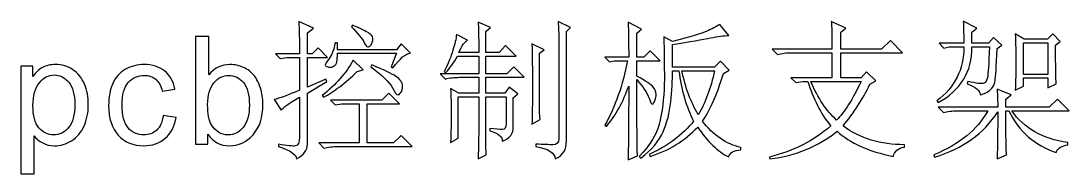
# Model space of a CAD drawing. Header units: millimetres. Extents: x -288 to -52, y -435 to 65.
# Drawn here: x -288 to -228.7, y -154.4 to -145.8 of the extents above; entities that cross this region are included whole.
import ezdxf

# ---------------------------------------------------------------- set-up
doc = ezdxf.new("R2010")
doc.units = ezdxf.units.MM
doc.header["$MEASUREMENT"] = 0
doc.layers.add('layer 1', color=7, linetype='Continuous')

msp = doc.modelspace()

# ---------------------------------------------------------------- linework, layer by layer
at = {"layer": 'layer 1', "color": 250}
for points, knots in [([(-270.7325, -149.2066), (-270.7325, -149.2066), (-271.8233, -149.8684), (-271.8233, -149.8684), (-271.8233, -149.8684), (-271.8233, -149.8684), (-271.8233, -152.7471), (-271.8233, -152.7471), (-271.8233, -152.7471), (-271.8459, -153.0999), (-272.0547, -153.3751), (-272.4512, -153.574), (-272.4512, -153.574), (-272.4512, -153.3313), (-272.7942, -153.0999), (-273.4771, -152.8798), (-273.4771, -152.8798), (-273.4771, -152.8798), (-273.4771, -152.7471), (-273.4771, -152.7471), (-273.4771, -152.7471), (-272.9917, -152.8346), (-272.6728, -152.8685), (-272.5176, -152.8459), (-272.5176, -152.8459), (-272.3638, -152.8247), (-272.2861, -152.6582), (-272.2861, -152.3506), (-272.2861, -152.3506), (-272.2861, -152.3506), (-272.2861, -150.0999), (-272.2861, -150.0999), (-272.2861, -150.0999), (-272.9042, -150.4526), (-273.2457, -150.6954), (-273.312, -150.828), (-273.312, -150.828), (-273.312, -150.828), (-273.7086, -150.2325), (-273.7086, -150.2325), (-273.7086, -150.2325), (-273.4447, -150.1662), (-272.9705, -149.9898), (-272.2861, -149.7033), (-272.2861, -149.7033), (-272.2861, -149.7033), (-272.2861, -147.8505), (-272.2861, -147.8505), (-272.2861, -147.8505), (-272.2861, -147.8505), (-272.9804, -147.8505), (-272.9804, -147.8505), (-272.9804, -147.8505), (-272.9804, -147.8505), (-273.3784, -147.9169), (-273.3784, -147.9169), (-273.3784, -147.9169), (-273.3784, -147.9169), (-273.6422, -147.6516), (-273.6422, -147.6516), (-273.6422, -147.6516), (-273.6422, -147.6516), (-272.2861, -147.6516), (-272.2861, -147.6516), (-272.2861, -147.6516), (-272.2861, -146.8599), (-272.2974, -146.2532), (-272.32, -145.8355), (-272.32, -145.8355), (-272.32, -145.8355), (-271.4931, -146.1981), (-271.4931, -146.1981), (-271.4931, -146.1981), (-271.4931, -146.1981), (-271.8233, -146.4634), (-271.8233, -146.4634), (-271.8233, -146.4634), (-271.8233, -146.4634), (-271.8233, -147.6516), (-271.8233, -147.6516), (-271.8233, -147.6516), (-271.8233, -147.6516), (-271.5594, -147.6516), (-271.5594, -147.6516), (-271.5594, -147.6516), (-271.5594, -147.6516), (-271.2278, -147.3214), (-271.2278, -147.3214), (-271.2278, -147.3214), (-271.2278, -147.3214), (-270.6986, -147.8505), (-270.6986, -147.8505), (-270.6986, -147.8505), (-270.6986, -147.8505), (-271.8233, -147.8505), (-271.8233, -147.8505), (-271.8233, -147.8505), (-271.8233, -147.8505), (-271.8233, -149.5382), (-271.8233, -149.5382), (-271.8233, -149.5382), (-271.8233, -149.5382), (-270.7988, -149.074), (-270.7988, -149.074), (-270.7988, -149.074), (-270.7988, -149.074), (-270.7325, -149.2066), (-270.7325, -149.2066)], [0, 0, 0, 0, 0.0357143, 0.0357143, 0.0357143, 0.0357143, 0.0714286, 0.0714286, 0.0714286, 0.0714286, 0.1071429, 0.1071429, 0.1071429, 0.1071429, 0.1428571, 0.1428571, 0.1428571, 0.1428571, 0.1785714, 0.1785714, 0.1785714, 0.1785714, 0.2142857, 0.2142857, 0.2142857, 0.2142857, 0.25, 0.25, 0.25, 0.25, 0.2857143, 0.2857143, 0.2857143, 0.2857143, 0.3214286, 0.3214286, 0.3214286, 0.3214286, 0.3571429, 0.3571429, 0.3571429, 0.3571429, 0.3928571, 0.3928571, 0.3928571, 0.3928571, 0.4285714, 0.4285714, 0.4285714, 0.4285714, 0.4642857, 0.4642857, 0.4642857, 0.4642857, 0.5, 0.5, 0.5, 0.5, 0.5357143, 0.5357143, 0.5357143, 0.5357143, 0.5714286, 0.5714286, 0.5714286, 0.5714286, 0.6071429, 0.6071429, 0.6071429, 0.6071429, 0.6428571, 0.6428571, 0.6428571, 0.6428571, 0.6785714, 0.6785714, 0.6785714, 0.6785714, 0.7142857, 0.7142857, 0.7142857, 0.7142857, 0.75, 0.75, 0.75, 0.75, 0.7857143, 0.7857143, 0.7857143, 0.7857143, 0.8214286, 0.8214286, 0.8214286, 0.8214286, 0.8571429, 0.8571429, 0.8571429, 0.8571429, 0.8928571, 0.8928571, 0.8928571, 0.8928571, 0.9285714, 0.9285714, 0.9285714, 0.9285714, 1, 1, 1, 1]), ([(-257.6147, -146.8599), (-257.6147, -146.5086), (-257.626, -146.1657), (-257.6486, -145.8355), (-257.6486, -145.8355), (-257.6486, -145.8355), (-256.9543, -146.1657), (-256.9543, -146.1657), (-256.9543, -146.1657), (-256.9543, -146.1657), (-257.1858, -146.3971), (-257.1858, -146.3971), (-257.1858, -146.3971), (-257.1858, -146.3971), (-257.1858, -152.582), (-257.1858, -152.582), (-257.1858, -152.582), (-257.1632, -153.0449), (-257.372, -153.3751), (-257.8137, -153.574), (-257.8137, -153.574), (-257.8575, -153.2213), (-258.2215, -152.9898), (-258.9045, -152.8798), (-258.9045, -152.8798), (-258.9045, -152.8798), (-258.9045, -152.7471), (-258.9045, -152.7471), (-258.9045, -152.7471), (-258.4868, -152.7697), (-258.1665, -152.7796), (-257.9464, -152.7796), (-257.9464, -152.7796), (-257.7248, -152.7796), (-257.6147, -152.6695), (-257.6147, -152.4494), (-257.6147, -152.4494), (-257.6147, -152.4494), (-257.6147, -146.8599), (-257.6147, -146.8599)], [0, 0, 0, 0, 0.0909091, 0.0909091, 0.0909091, 0.0909091, 0.1818182, 0.1818182, 0.1818182, 0.1818182, 0.2727273, 0.2727273, 0.2727273, 0.2727273, 0.3636364, 0.3636364, 0.3636364, 0.3636364, 0.4545455, 0.4545455, 0.4545455, 0.4545455, 0.5454545, 0.5454545, 0.5454545, 0.5454545, 0.6363636, 0.6363636, 0.6363636, 0.6363636, 0.7272727, 0.7272727, 0.7272727, 0.7272727, 0.8181818, 0.8181818, 0.8181818, 0.8181818, 1, 1, 1, 1]), ([(-240.0138, -149.3703), (-240.4329, -150.2311), (-240.9395, -151.0143), (-241.535, -151.7212), (-241.535, -151.7212), (-240.5656, -152.4268), (-239.407, -152.7796), (-238.0622, -152.7796), (-238.0622, -152.7796), (-238.0622, -152.7796), (-238.0622, -152.9122), (-238.0622, -152.9122), (-238.0622, -152.9122), (-238.415, -152.9785), (-238.6253, -153.1549), (-238.6902, -153.4414), (-238.6902, -153.4414), (-240.0801, -153.1549), (-241.1385, -152.6808), (-241.8652, -152.019), (-241.8652, -152.019), (-242.9461, -152.8798), (-244.2133, -153.3976), (-245.6696, -153.574), (-245.6696, -153.574), (-245.6696, -153.574), (-245.702, -153.4753), (-245.702, -153.4753), (-245.702, -153.4753), (-244.3347, -153.1436), (-243.1775, -152.5594), (-242.2293, -151.7212), (-242.2293, -151.7212), (-242.8022, -151.0143), (-243.2326, -150.1761), (-243.519, -149.2052), (-243.519, -149.2052), (-243.519, -149.2052), (-243.8168, -149.2052), (-243.8168, -149.2052), (-243.8168, -149.2052), (-243.8168, -149.2052), (-244.2133, -149.2715), (-244.2133, -149.2715), (-244.2133, -149.2715), (-244.2133, -149.2715), (-244.4786, -149.0063), (-244.4786, -149.0063), (-244.4786, -149.0063), (-244.4786, -149.0063), (-242.163, -149.0063), (-242.163, -149.0063), (-242.163, -149.0063), (-242.163, -149.0063), (-242.163, -147.5881), (-242.163, -147.5881), (-242.163, -147.5881), (-242.163, -147.5881), (-244.4461, -147.5881), (-244.4461, -147.5881), (-244.4461, -147.5881), (-244.7326, -147.5881), (-244.9965, -147.6205), (-245.2392, -147.6869), (-245.2392, -147.6869), (-245.2392, -147.6869), (-245.5369, -147.3891), (-245.5369, -147.3891), (-245.5369, -147.3891), (-245.5369, -147.3891), (-242.163, -147.3891), (-242.163, -147.3891), (-242.163, -147.3891), (-242.163, -146.6186), (-242.1742, -146.0994), (-242.1968, -145.8355), (-242.1968, -145.8355), (-242.1968, -145.8355), (-241.3699, -146.1995), (-241.3699, -146.1995), (-241.3699, -146.1995), (-241.3699, -146.1995), (-241.6676, -146.431), (-241.6676, -146.431), (-241.6676, -146.431), (-241.6676, -146.431), (-241.6676, -147.3891), (-241.6676, -147.3891), (-241.6676, -147.3891), (-241.6676, -147.3891), (-239.352, -147.3891), (-239.352, -147.3891), (-239.352, -147.3891), (-239.352, -147.3891), (-238.8567, -146.8938), (-238.8567, -146.8938), (-238.8567, -146.8938), (-238.8567, -146.8938), (-238.161, -147.5881), (-238.161, -147.5881), (-238.161, -147.5881), (-238.161, -147.5881), (-241.6676, -147.5881), (-241.6676, -147.5881), (-241.6676, -147.5881), (-241.6676, -147.5881), (-241.6676, -149.0063), (-241.6676, -149.0063), (-241.6676, -149.0063), (-241.6676, -149.0063), (-240.5091, -149.0063), (-240.5091, -149.0063), (-240.5091, -149.0063), (-240.5091, -149.0063), (-240.2128, -148.6761), (-240.2128, -148.6761), (-240.2128, -148.6761), (-240.2128, -148.6761), (-239.6836, -149.1728), (-239.6836, -149.1728), (-239.6836, -149.1728), (-239.6836, -149.1728), (-240.0138, -149.3703), (-240.0138, -149.3703)], [0, 0, 0, 0, 0.03125, 0.03125, 0.03125, 0.03125, 0.0625, 0.0625, 0.0625, 0.0625, 0.09375, 0.09375, 0.09375, 0.09375, 0.125, 0.125, 0.125, 0.125, 0.15625, 0.15625, 0.15625, 0.15625, 0.1875, 0.1875, 0.1875, 0.1875, 0.21875, 0.21875, 0.21875, 0.21875, 0.25, 0.25, 0.25, 0.25, 0.28125, 0.28125, 0.28125, 0.28125, 0.3125, 0.3125, 0.3125, 0.3125, 0.34375, 0.34375, 0.34375, 0.34375, 0.375, 0.375, 0.375, 0.375, 0.40625, 0.40625, 0.40625, 0.40625, 0.4375, 0.4375, 0.4375, 0.4375, 0.46875, 0.46875, 0.46875, 0.46875, 0.5, 0.5, 0.5, 0.5, 0.53125, 0.53125, 0.53125, 0.53125, 0.5625, 0.5625, 0.5625, 0.5625, 0.59375, 0.59375, 0.59375, 0.59375, 0.625, 0.625, 0.625, 0.625, 0.65625, 0.65625, 0.65625, 0.65625, 0.6875, 0.6875, 0.6875, 0.6875, 0.71875, 0.71875, 0.71875, 0.71875, 0.75, 0.75, 0.75, 0.75, 0.78125, 0.78125, 0.78125, 0.78125, 0.8125, 0.8125, 0.8125, 0.8125, 0.84375, 0.84375, 0.84375, 0.84375, 0.875, 0.875, 0.875, 0.875, 0.90625, 0.90625, 0.90625, 0.90625, 0.9375, 0.9375, 0.9375, 0.9375, 1, 1, 1, 1]), ([(-236.0909, -147.0589), (-236.0909, -147.0589), (-234.7023, -147.0589), (-234.7023, -147.0589), (-234.7023, -147.0589), (-234.7023, -146.6624), (-234.7136, -146.2433), (-234.7348, -145.8016), (-234.7348, -145.8016), (-234.7348, -145.8016), (-233.9742, -146.1995), (-233.9742, -146.1995), (-233.9742, -146.1995), (-233.9742, -146.1995), (-234.2395, -146.431), (-234.2395, -146.431), (-234.2395, -146.431), (-234.2395, -146.431), (-234.2395, -147.0589), (-234.2395, -147.0589), (-234.2395, -147.0589), (-234.2395, -147.0589), (-233.3124, -147.0589), (-233.3124, -147.0589), (-233.3124, -147.0589), (-233.3124, -147.0589), (-233.0161, -146.7287), (-233.0161, -146.7287), (-233.0161, -146.7287), (-233.0161, -146.7287), (-232.5518, -147.1591), (-232.5518, -147.1591), (-232.5518, -147.1591), (-232.5518, -147.1591), (-232.8171, -147.3567), (-232.8171, -147.3567), (-232.8171, -147.3567), (-232.8608, -148.3712), (-232.9004, -148.978), (-232.9328, -149.1756), (-232.9328, -149.1756), (-232.9653, -149.3746), (-233.0542, -149.5397), (-233.1967, -149.6723), (-233.1967, -149.6723), (-233.3406, -149.8049), (-233.5339, -149.9037), (-233.7767, -149.97), (-233.7767, -149.97), (-233.7541, -149.7499), (-233.9968, -149.5397), (-234.5034, -149.3421), (-234.5034, -149.3421), (-234.5034, -149.3421), (-234.4709, -149.2095), (-234.4709, -149.2095), (-234.4709, -149.2095), (-233.9855, -149.3195), (-233.6878, -149.352), (-233.5777, -149.3082), (-233.5777, -149.3082), (-233.4676, -149.2645), (-233.3957, -149.1544), (-233.3632, -148.978), (-233.3632, -148.978), (-233.3293, -148.8016), (-233.2912, -148.2273), (-233.2475, -147.2579), (-233.2475, -147.2579), (-233.2475, -147.2579), (-234.2395, -147.2579), (-234.2395, -147.2579), (-234.2395, -147.2579), (-234.2395, -148.669), (-234.8787, -149.716), (-236.1572, -150.4004), (-236.1572, -150.4004), (-236.1572, -150.4004), (-236.2235, -150.3002), (-236.2235, -150.3002), (-236.2235, -150.3002), (-235.2089, -149.5509), (-234.7023, -148.5364), (-234.7023, -147.2579), (-234.7023, -147.2579), (-234.7023, -147.2579), (-235.5293, -147.2579), (-235.5293, -147.2579), (-235.5293, -147.2579), (-235.5293, -147.2579), (-235.827, -147.3242), (-235.827, -147.3242), (-235.827, -147.3242), (-235.827, -147.3242), (-236.0909, -147.0589), (-236.0909, -147.0589)], [0, 0, 0, 0, 0.04, 0.04, 0.04, 0.04, 0.08, 0.08, 0.08, 0.08, 0.12, 0.12, 0.12, 0.12, 0.16, 0.16, 0.16, 0.16, 0.2, 0.2, 0.2, 0.2, 0.24, 0.24, 0.24, 0.24, 0.28, 0.28, 0.28, 0.28, 0.32, 0.32, 0.32, 0.32, 0.36, 0.36, 0.36, 0.36, 0.4, 0.4, 0.4, 0.4, 0.44, 0.44, 0.44, 0.44, 0.48, 0.48, 0.48, 0.48, 0.52, 0.52, 0.52, 0.52, 0.56, 0.56, 0.56, 0.56, 0.6, 0.6, 0.6, 0.6, 0.64, 0.64, 0.64, 0.64, 0.68, 0.68, 0.68, 0.68, 0.72, 0.72, 0.72, 0.72, 0.76, 0.76, 0.76, 0.76, 0.8, 0.8, 0.8, 0.8, 0.84, 0.84, 0.84, 0.84, 0.88, 0.88, 0.88, 0.88, 0.92, 0.92, 0.92, 0.92, 1, 1, 1, 1]), ([(-269.3426, -146.1332), (-269.3426, -146.1332), (-269.2762, -146.0344), (-269.2762, -146.0344), (-269.2762, -146.0344), (-268.8134, -146.232), (-268.5001, -146.3872), (-268.3336, -146.4973), (-268.3336, -146.4973), (-268.1685, -146.6074), (-268.1022, -146.74), (-268.1361, -146.8938), (-268.1361, -146.8938), (-268.1685, -147.049), (-268.2137, -147.1478), (-268.2687, -147.1916), (-268.2687, -147.1916), (-268.3237, -147.2367), (-268.3731, -147.2579), (-268.4169, -147.2579), (-268.4169, -147.2579), (-268.4832, -147.2579), (-268.5495, -147.1803), (-268.6158, -147.0265), (-268.6158, -147.0265), (-268.7259, -146.8063), (-268.9686, -146.5086), (-269.3426, -146.1332)], [0, 0, 0, 0, 0.125, 0.125, 0.125, 0.125, 0.25, 0.25, 0.25, 0.25, 0.375, 0.375, 0.375, 0.375, 0.5, 0.5, 0.5, 0.5, 0.625, 0.625, 0.625, 0.625, 0.75, 0.75, 0.75, 0.75, 1, 1, 1, 1]), ([(-262.1458, -147.5838), (-262.1458, -147.5838), (-262.1458, -147.09), (-262.1458, -147.09), (-262.1458, -147.09), (-262.1458, -146.5608), (-262.1571, -146.1544), (-262.1797, -145.8679), (-262.1797, -145.8679), (-262.1797, -145.8679), (-261.4854, -146.1657), (-261.4854, -146.1657), (-261.4854, -146.1657), (-261.4854, -146.1657), (-261.7493, -146.3971), (-261.7493, -146.3971), (-261.7493, -146.3971), (-261.7493, -146.3971), (-261.7493, -147.5838), (-261.7493, -147.5838), (-261.7493, -147.5838), (-261.7493, -147.5838), (-260.9887, -147.5838), (-260.9887, -147.5838), (-260.9887, -147.5838), (-260.9887, -147.5838), (-260.6247, -147.1873), (-260.6247, -147.1873), (-260.6247, -147.1873), (-260.6247, -147.1873), (-260.0292, -147.7828), (-260.0292, -147.7828), (-260.0292, -147.7828), (-260.0292, -147.7828), (-261.7493, -147.7828), (-261.7493, -147.7828), (-261.7493, -147.7828), (-261.7493, -147.7828), (-261.7493, -148.7777), (-261.7493, -148.7777), (-261.7493, -148.7777), (-261.7493, -148.7777), (-260.5583, -148.7777), (-260.5583, -148.7777), (-260.5583, -148.7777), (-260.5583, -148.7777), (-260.1618, -148.3811), (-260.1618, -148.3811), (-260.1618, -148.3811), (-260.1618, -148.3811), (-259.5663, -148.9766), (-259.5663, -148.9766), (-259.5663, -148.9766), (-259.5663, -148.9766), (-261.7493, -148.9766), (-261.7493, -148.9766), (-261.7493, -148.9766), (-261.7493, -148.9766), (-261.7493, -149.8699), (-261.7493, -149.8699), (-261.7493, -149.8699), (-261.7493, -149.8699), (-260.6585, -149.8699), (-260.6585, -149.8699), (-260.6585, -149.8699), (-260.6585, -149.8699), (-260.4271, -149.5397), (-260.4271, -149.5397), (-260.4271, -149.5397), (-260.4271, -149.5397), (-259.9304, -149.9037), (-259.9304, -149.9037), (-259.9304, -149.9037), (-259.9304, -149.9037), (-260.1943, -150.1351), (-260.1943, -150.1351), (-260.1943, -150.1351), (-260.1943, -150.1351), (-260.1943, -151.7551), (-260.1943, -151.7551), (-260.1943, -151.7551), (-260.1731, -152.153), (-260.3819, -152.4282), (-260.8236, -152.582), (-260.8236, -152.582), (-260.7799, -152.3393), (-261.0113, -152.1418), (-261.5179, -151.9865), (-261.5179, -151.9865), (-261.5179, -151.9865), (-261.5179, -151.8553), (-261.5179, -151.8553), (-261.5179, -151.8553), (-261.1877, -151.899), (-260.9506, -151.9202), (-260.8067, -151.9202), (-260.8067, -151.9202), (-260.6642, -151.9202), (-260.5922, -151.8101), (-260.5922, -151.59), (-260.5922, -151.59), (-260.5922, -151.59), (-260.5922, -150.0688), (-260.5922, -150.0688), (-260.5922, -150.0688), (-260.5922, -150.0688), (-261.7493, -150.0688), (-261.7493, -150.0688), (-261.7493, -150.0688), (-261.7493, -150.0688), (-261.7493, -152.3506), (-261.7493, -152.3506), (-261.7493, -152.3506), (-261.7493, -152.726), (-261.738, -153.0562), (-261.7169, -153.3426), (-261.7169, -153.3426), (-261.7169, -153.3426), (-262.1797, -153.574), (-262.1797, -153.574), (-262.1797, -153.574), (-262.1571, -152.8247), (-262.1458, -152.3393), (-262.1458, -152.1192), (-262.1458, -152.1192), (-262.1458, -152.1192), (-262.1458, -150.0688), (-262.1458, -150.0688), (-262.1458, -150.0688), (-262.1458, -150.0688), (-263.3044, -150.0688), (-263.3044, -150.0688), (-263.3044, -150.0688), (-263.3044, -150.0688), (-263.3044, -152.4169), (-263.3044, -152.4169), (-263.3044, -152.4169), (-263.3044, -152.4169), (-263.7333, -152.6483), (-263.7333, -152.6483), (-263.7333, -152.6483), (-263.7122, -152.0754), (-263.7009, -151.535), (-263.7009, -151.0284), (-263.7009, -151.0284), (-263.7009, -150.5204), (-263.7122, -150.0462), (-263.7333, -149.606), (-263.7333, -149.606), (-263.7333, -149.606), (-263.2705, -149.8699), (-263.2705, -149.8699), (-263.2705, -149.8699), (-263.2705, -149.8699), (-262.1458, -149.8699), (-262.1458, -149.8699), (-262.1458, -149.8699), (-262.1458, -149.8699), (-262.1458, -148.9766), (-262.1458, -148.9766), (-262.1458, -148.9766), (-262.1458, -148.9766), (-263.238, -148.9766), (-263.238, -148.9766), (-263.238, -148.9766), (-263.5245, -148.9766), (-263.7884, -149.0091), (-264.0311, -149.0754), (-264.0311, -149.0754), (-264.0311, -149.0754), (-264.3288, -148.7777), (-264.3288, -148.7777), (-264.3288, -148.7777), (-264.3288, -148.7777), (-262.1458, -148.7777), (-262.1458, -148.7777), (-262.1458, -148.7777), (-262.1458, -148.7777), (-262.1458, -147.7828), (-262.1458, -147.7828), (-262.1458, -147.7828), (-262.1458, -147.7828), (-263.3368, -147.7828), (-263.3368, -147.7828), (-263.3368, -147.7828), (-263.557, -148.1582), (-263.7785, -148.4658), (-263.9986, -148.7085), (-263.9986, -148.7085), (-263.9986, -148.7085), (-264.0974, -148.6761), (-264.0974, -148.6761), (-264.0974, -148.6761), (-263.8773, -148.2132), (-263.7122, -147.8054), (-263.6021, -147.4526), (-263.6021, -147.4526), (-263.4906, -147.0998), (-263.4257, -146.8021), (-263.4031, -146.5594), (-263.4031, -146.5594), (-263.4031, -146.5594), (-262.7752, -146.8896), (-262.7752, -146.8896), (-262.7752, -146.8896), (-262.929, -146.9559), (-263.0941, -147.1873), (-263.2705, -147.5838), (-263.2705, -147.5838), (-263.2705, -147.5838), (-262.1458, -147.5838), (-262.1458, -147.5838)], [0, 0, 0, 0, 0.0185185, 0.0185185, 0.0185185, 0.0185185, 0.037037, 0.037037, 0.037037, 0.037037, 0.0555556, 0.0555556, 0.0555556, 0.0555556, 0.0740741, 0.0740741, 0.0740741, 0.0740741, 0.0925926, 0.0925926, 0.0925926, 0.0925926, 0.1111111, 0.1111111, 0.1111111, 0.1111111, 0.1296296, 0.1296296, 0.1296296, 0.1296296, 0.1481481, 0.1481481, 0.1481481, 0.1481481, 0.1666667, 0.1666667, 0.1666667, 0.1666667, 0.1851852, 0.1851852, 0.1851852, 0.1851852, 0.2037037, 0.2037037, 0.2037037, 0.2037037, 0.2222222, 0.2222222, 0.2222222, 0.2222222, 0.2407407, 0.2407407, 0.2407407, 0.2407407, 0.2592593, 0.2592593, 0.2592593, 0.2592593, 0.2777778, 0.2777778, 0.2777778, 0.2777778, 0.2962963, 0.2962963, 0.2962963, 0.2962963, 0.3148148, 0.3148148, 0.3148148, 0.3148148, 0.3333333, 0.3333333, 0.3333333, 0.3333333, 0.3518519, 0.3518519, 0.3518519, 0.3518519, 0.3703704, 0.3703704, 0.3703704, 0.3703704, 0.3888889, 0.3888889, 0.3888889, 0.3888889, 0.4074074, 0.4074074, 0.4074074, 0.4074074, 0.4259259, 0.4259259, 0.4259259, 0.4259259, 0.4444444, 0.4444444, 0.4444444, 0.4444444, 0.462963, 0.462963, 0.462963, 0.462963, 0.4814815, 0.4814815, 0.4814815, 0.4814815, 0.5, 0.5, 0.5, 0.5, 0.5185185, 0.5185185, 0.5185185, 0.5185185, 0.537037, 0.537037, 0.537037, 0.537037, 0.5555556, 0.5555556, 0.5555556, 0.5555556, 0.5740741, 0.5740741, 0.5740741, 0.5740741, 0.5925926, 0.5925926, 0.5925926, 0.5925926, 0.6111111, 0.6111111, 0.6111111, 0.6111111, 0.6296296, 0.6296296, 0.6296296, 0.6296296, 0.6481481, 0.6481481, 0.6481481, 0.6481481, 0.6666667, 0.6666667, 0.6666667, 0.6666667, 0.6851852, 0.6851852, 0.6851852, 0.6851852, 0.7037037, 0.7037037, 0.7037037, 0.7037037, 0.7222222, 0.7222222, 0.7222222, 0.7222222, 0.7407407, 0.7407407, 0.7407407, 0.7407407, 0.7592593, 0.7592593, 0.7592593, 0.7592593, 0.7777778, 0.7777778, 0.7777778, 0.7777778, 0.7962963, 0.7962963, 0.7962963, 0.7962963, 0.8148148, 0.8148148, 0.8148148, 0.8148148, 0.8333333, 0.8333333, 0.8333333, 0.8333333, 0.8518519, 0.8518519, 0.8518519, 0.8518519, 0.8703704, 0.8703704, 0.8703704, 0.8703704, 0.8888889, 0.8888889, 0.8888889, 0.8888889, 0.9074074, 0.9074074, 0.9074074, 0.9074074, 0.9259259, 0.9259259, 0.9259259, 0.9259259, 0.9444444, 0.9444444, 0.9444444, 0.9444444, 0.962963, 0.962963, 0.962963, 0.962963, 1, 1, 1, 1]), ([(-253.1965, -149.1036), (-253.1965, -151.5068), (-253.1852, -152.939), (-253.164, -153.4019), (-253.164, -153.4019), (-253.164, -153.4019), (-253.6932, -153.6333), (-253.6932, -153.6333), (-253.6932, -153.6333), (-253.6706, -152.6413), (-253.6593, -151.2527), (-253.6593, -149.4677), (-253.6593, -149.4677), (-253.9684, -150.3482), (-254.3875, -151.1088), (-254.9167, -151.7481), (-254.9167, -151.7481), (-254.9167, -151.7481), (-255.0154, -151.6817), (-255.0154, -151.6817), (-255.0154, -151.6817), (-254.4199, -150.6248), (-253.991, -149.4112), (-253.7257, -148.0453), (-253.7257, -148.0453), (-253.7257, -148.0453), (-254.4863, -148.0453), (-254.4863, -148.0453), (-254.4863, -148.0453), (-254.4863, -148.0453), (-254.7516, -148.1116), (-254.7516, -148.1116), (-254.7516, -148.1116), (-254.7516, -148.1116), (-255.0154, -147.8463), (-255.0154, -147.8463), (-255.0154, -147.8463), (-255.0154, -147.8463), (-253.6593, -147.8463), (-253.6593, -147.8463), (-253.6593, -147.8463), (-253.6593, -147.0519), (-253.6706, -146.39), (-253.6932, -145.8609), (-253.6932, -145.8609), (-253.6932, -145.8609), (-252.9326, -146.2574), (-252.9326, -146.2574), (-252.9326, -146.2574), (-252.9326, -146.2574), (-253.1965, -146.4902), (-253.1965, -146.4902), (-253.1965, -146.4902), (-253.1965, -146.4902), (-253.1965, -147.8463), (-253.1965, -147.8463), (-253.1965, -147.8463), (-253.1965, -147.8463), (-252.8, -147.8463), (-252.8, -147.8463), (-252.8, -147.8463), (-252.8, -147.8463), (-252.4359, -147.4837), (-252.4359, -147.4837), (-252.4359, -147.4837), (-252.4359, -147.4837), (-251.8743, -148.0453), (-251.8743, -148.0453), (-251.8743, -148.0453), (-251.8743, -148.0453), (-253.1965, -148.0453), (-253.1965, -148.0453), (-253.1965, -148.0453), (-253.1965, -148.0453), (-253.1965, -148.9047), (-253.1965, -148.9047), (-253.1965, -148.9047), (-252.6899, -149.1911), (-252.3809, -149.4014), (-252.2708, -149.5326), (-252.2708, -149.5326), (-252.1607, -149.6652), (-252.1057, -149.7979), (-252.1057, -149.9305), (-252.1057, -149.9305), (-252.1057, -150.0406), (-252.1325, -150.162), (-252.1876, -150.2932), (-252.1876, -150.2932), (-252.2426, -150.4258), (-252.2821, -150.4922), (-252.3033, -150.4922), (-252.3033, -150.4922), (-252.3696, -150.4922), (-252.4359, -150.3821), (-252.5022, -150.162), (-252.5022, -150.162), (-252.6349, -149.8303), (-252.8663, -149.4776), (-253.1965, -149.1036)], [0, 0, 0, 0, 0.0384615, 0.0384615, 0.0384615, 0.0384615, 0.0769231, 0.0769231, 0.0769231, 0.0769231, 0.1153846, 0.1153846, 0.1153846, 0.1153846, 0.1538462, 0.1538462, 0.1538462, 0.1538462, 0.1923077, 0.1923077, 0.1923077, 0.1923077, 0.2307692, 0.2307692, 0.2307692, 0.2307692, 0.2692308, 0.2692308, 0.2692308, 0.2692308, 0.3076923, 0.3076923, 0.3076923, 0.3076923, 0.3461538, 0.3461538, 0.3461538, 0.3461538, 0.3846154, 0.3846154, 0.3846154, 0.3846154, 0.4230769, 0.4230769, 0.4230769, 0.4230769, 0.4615385, 0.4615385, 0.4615385, 0.4615385, 0.5, 0.5, 0.5, 0.5, 0.5384615, 0.5384615, 0.5384615, 0.5384615, 0.5769231, 0.5769231, 0.5769231, 0.5769231, 0.6153846, 0.6153846, 0.6153846, 0.6153846, 0.6538462, 0.6538462, 0.6538462, 0.6538462, 0.6923077, 0.6923077, 0.6923077, 0.6923077, 0.7307692, 0.7307692, 0.7307692, 0.7307692, 0.7692308, 0.7692308, 0.7692308, 0.7692308, 0.8076923, 0.8076923, 0.8076923, 0.8076923, 0.8461538, 0.8461538, 0.8461538, 0.8461538, 0.8846154, 0.8846154, 0.8846154, 0.8846154, 0.9230769, 0.9230769, 0.9230769, 0.9230769, 1, 1, 1, 1]), ([(-248.3013, -148.7692), (-248.6767, -149.9827), (-249.0732, -150.876), (-249.4923, -151.4503), (-249.4923, -151.4503), (-248.8757, -152.2434), (-248.1475, -152.7401), (-247.3093, -152.939), (-247.3093, -152.939), (-247.3093, -152.939), (-247.3093, -153.0703), (-247.3093, -153.0703), (-247.3093, -153.0703), (-247.7058, -153.0928), (-247.9387, -153.2255), (-248.0036, -153.4682), (-248.0036, -153.4682), (-248.6217, -153.1592), (-249.2059, -152.5975), (-249.7576, -151.7805), (-249.7576, -151.7805), (-250.4843, -152.5524), (-251.3776, -153.1041), (-252.4359, -153.4343), (-252.4359, -153.4343), (-252.4359, -153.4343), (-252.5022, -153.3356), (-252.5022, -153.3356), (-252.5022, -153.3356), (-251.4439, -152.8501), (-250.6057, -152.2222), (-249.989, -151.4489), (-249.989, -151.4489), (-250.4081, -150.6333), (-250.6833, -149.685), (-250.8159, -148.6041), (-250.8159, -148.6041), (-250.8159, -148.6041), (-251.1786, -148.6041), (-251.1786, -148.6041), (-251.1786, -148.6041), (-251.1786, -149.1558), (-251.2125, -149.74), (-251.2788, -150.3581), (-251.2788, -150.3581), (-251.3451, -150.9748), (-251.4876, -151.5378), (-251.7078, -152.0458), (-251.7078, -152.0458), (-251.9293, -152.5524), (-252.3484, -153.0491), (-252.9651, -153.5345), (-252.9651, -153.5345), (-252.9651, -153.5345), (-253.0639, -153.4343), (-253.0639, -153.4343), (-253.0639, -153.4343), (-252.4246, -152.7951), (-252.0281, -152.1065), (-251.8743, -151.3671), (-251.8743, -151.3671), (-251.7191, -150.629), (-251.6429, -149.8684), (-251.6429, -149.0853), (-251.6429, -149.0853), (-251.6429, -148.3035), (-251.6527, -147.5034), (-251.6753, -146.6878), (-251.6753, -146.6878), (-251.6753, -146.6878), (-251.1786, -146.9517), (-251.1786, -146.9517), (-251.1786, -146.9517), (-250.1654, -146.6878), (-249.5205, -146.4945), (-249.244, -146.3731), (-249.244, -146.3731), (-248.9688, -146.2518), (-248.7204, -146.1248), (-248.5003, -145.9935), (-248.5003, -145.9935), (-248.5003, -145.9935), (-248.0036, -146.6215), (-248.0036, -146.6215), (-248.0036, -146.6215), (-248.2689, -146.6215), (-248.6104, -146.6652), (-249.0295, -146.7527), (-249.0295, -146.7527), (-249.4697, -146.8416), (-250.1866, -146.963), (-251.1786, -147.1168), (-251.1786, -147.1168), (-251.1786, -147.1168), (-251.1786, -148.4051), (-251.1786, -148.4051), (-251.1786, -148.4051), (-251.1786, -148.4051), (-248.7981, -148.4051), (-248.7981, -148.4051), (-248.7981, -148.4051), (-248.7981, -148.4051), (-248.4679, -148.0749), (-248.4679, -148.0749), (-248.4679, -148.0749), (-248.4679, -148.0749), (-247.9711, -148.5716), (-247.9711, -148.5716), (-247.9711, -148.5716), (-247.9711, -148.5716), (-248.3013, -148.7692), (-248.3013, -148.7692)], [0, 0, 0, 0, 0.0344828, 0.0344828, 0.0344828, 0.0344828, 0.0689655, 0.0689655, 0.0689655, 0.0689655, 0.1034483, 0.1034483, 0.1034483, 0.1034483, 0.137931, 0.137931, 0.137931, 0.137931, 0.1724138, 0.1724138, 0.1724138, 0.1724138, 0.2068966, 0.2068966, 0.2068966, 0.2068966, 0.2413793, 0.2413793, 0.2413793, 0.2413793, 0.2758621, 0.2758621, 0.2758621, 0.2758621, 0.3103448, 0.3103448, 0.3103448, 0.3103448, 0.3448276, 0.3448276, 0.3448276, 0.3448276, 0.3793103, 0.3793103, 0.3793103, 0.3793103, 0.4137931, 0.4137931, 0.4137931, 0.4137931, 0.4482759, 0.4482759, 0.4482759, 0.4482759, 0.4827586, 0.4827586, 0.4827586, 0.4827586, 0.5172414, 0.5172414, 0.5172414, 0.5172414, 0.5517241, 0.5517241, 0.5517241, 0.5517241, 0.5862069, 0.5862069, 0.5862069, 0.5862069, 0.6206897, 0.6206897, 0.6206897, 0.6206897, 0.6551724, 0.6551724, 0.6551724, 0.6551724, 0.6896552, 0.6896552, 0.6896552, 0.6896552, 0.7241379, 0.7241379, 0.7241379, 0.7241379, 0.7586207, 0.7586207, 0.7586207, 0.7586207, 0.7931034, 0.7931034, 0.7931034, 0.7931034, 0.8275862, 0.8275862, 0.8275862, 0.8275862, 0.862069, 0.862069, 0.862069, 0.862069, 0.8965517, 0.8965517, 0.8965517, 0.8965517, 0.9310345, 0.9310345, 0.9310345, 0.9310345, 1, 1, 1, 1]), ([(-277.4706, -152.7443), (-277.4706, -152.7443), (-278.1649, -152.7443), (-278.1649, -152.7443), (-278.1649, -152.7443), (-278.1649, -152.7443), (-278.1649, -146.6821), (-278.1649, -146.6821), (-278.1649, -146.6821), (-278.1649, -146.6821), (-277.4198, -146.6821), (-277.4198, -146.6821), (-277.4198, -146.6821), (-277.4198, -146.6821), (-277.4198, -148.8454), (-277.4198, -148.8454), (-277.4198, -148.8454), (-277.1051, -148.4531), (-276.7044, -148.2569), (-276.2161, -148.2569), (-276.2161, -148.2569), (-275.9466, -148.2569), (-275.6898, -148.3106), (-275.4485, -148.4192), (-275.4485, -148.4192), (-275.2072, -148.5279), (-275.0096, -148.6817), (-274.853, -148.8778), (-274.853, -148.8778), (-274.6978, -149.0754), (-274.575, -149.3125), (-274.4875, -149.5905), (-274.4875, -149.5905), (-274.3986, -149.867), (-274.3548, -150.1648), (-274.3548, -150.4809), (-274.3548, -150.4809), (-274.3548, -151.2316), (-274.5411, -151.813), (-274.9122, -152.2222), (-274.9122, -152.2222), (-275.2848, -152.6328), (-275.7307, -152.8374), (-276.2514, -152.8374), (-276.2514, -152.8374), (-276.7693, -152.8374), (-277.1757, -152.6215), (-277.4706, -152.1911), (-277.4706, -152.1911), (-277.4706, -152.1911), (-277.4706, -152.7443), (-277.4706, -152.7443)], [0, 0, 0, 0, 0.0714286, 0.0714286, 0.0714286, 0.0714286, 0.1428571, 0.1428571, 0.1428571, 0.1428571, 0.2142857, 0.2142857, 0.2142857, 0.2142857, 0.2857143, 0.2857143, 0.2857143, 0.2857143, 0.3571429, 0.3571429, 0.3571429, 0.3571429, 0.4285714, 0.4285714, 0.4285714, 0.4285714, 0.5, 0.5, 0.5, 0.5, 0.5714286, 0.5714286, 0.5714286, 0.5714286, 0.6428571, 0.6428571, 0.6428571, 0.6428571, 0.7142857, 0.7142857, 0.7142857, 0.7142857, 0.7857143, 0.7857143, 0.7857143, 0.7857143, 0.8571429, 0.8571429, 0.8571429, 0.8571429, 1, 1, 1, 1]), ([(-267.0947, -148.3825), (-267.0947, -148.3825), (-266.7969, -147.6219), (-266.7969, -147.6219), (-266.7969, -147.6219), (-266.7969, -147.6219), (-270.137, -147.6219), (-270.137, -147.6219), (-270.137, -147.6219), (-270.137, -147.8209), (-270.1483, -147.9804), (-270.1695, -148.1017), (-270.1695, -148.1017), (-270.1921, -148.2231), (-270.2527, -148.3049), (-270.3515, -148.3501), (-270.3515, -148.3501), (-270.4503, -148.3938), (-270.5223, -148.415), (-270.566, -148.415), (-270.566, -148.415), (-270.6112, -148.415), (-270.6662, -148.3995), (-270.7325, -148.3656), (-270.7325, -148.3656), (-270.7988, -148.3331), (-270.8313, -148.3049), (-270.8313, -148.2838), (-270.8313, -148.2838), (-270.8313, -148.2174), (-270.765, -148.1074), (-270.6323, -147.9521), (-270.6323, -147.9521), (-270.4559, -147.732), (-270.3346, -147.423), (-270.2697, -147.0265), (-270.2697, -147.0265), (-270.2697, -147.0265), (-270.137, -147.0265), (-270.137, -147.0265), (-270.137, -147.0265), (-270.137, -147.0265), (-270.137, -147.423), (-270.137, -147.423), (-270.137, -147.423), (-270.137, -147.423), (-266.7969, -147.423), (-266.7969, -147.423), (-266.7969, -147.423), (-266.7969, -147.423), (-266.5316, -147.0928), (-266.5316, -147.0928), (-266.5316, -147.0928), (-266.5316, -147.0928), (-266.0024, -147.6219), (-266.0024, -147.6219), (-266.0024, -147.6219), (-266.2677, -147.6219), (-266.5979, -147.8971), (-266.9945, -148.4489), (-266.9945, -148.4489), (-266.9945, -148.4489), (-267.0947, -148.3825), (-267.0947, -148.3825)], [0, 0, 0, 0, 0.0588235, 0.0588235, 0.0588235, 0.0588235, 0.1176471, 0.1176471, 0.1176471, 0.1176471, 0.1764706, 0.1764706, 0.1764706, 0.1764706, 0.2352941, 0.2352941, 0.2352941, 0.2352941, 0.2941176, 0.2941176, 0.2941176, 0.2941176, 0.3529412, 0.3529412, 0.3529412, 0.3529412, 0.4117647, 0.4117647, 0.4117647, 0.4117647, 0.4705882, 0.4705882, 0.4705882, 0.4705882, 0.5294118, 0.5294118, 0.5294118, 0.5294118, 0.5882353, 0.5882353, 0.5882353, 0.5882353, 0.6470588, 0.6470588, 0.6470588, 0.6470588, 0.7058824, 0.7058824, 0.7058824, 0.7058824, 0.7647059, 0.7647059, 0.7647059, 0.7647059, 0.8235294, 0.8235294, 0.8235294, 0.8235294, 0.8823529, 0.8823529, 0.8823529, 0.8823529, 1, 1, 1, 1]), ([(-231.7912, -149.7048), (-231.77, -149.1756), (-231.7588, -148.6478), (-231.7588, -148.1187), (-231.7588, -148.1187), (-231.7588, -147.5909), (-231.77, -147.0617), (-231.7912, -146.5326), (-231.7912, -146.5326), (-231.7912, -146.5326), (-231.2959, -146.8303), (-231.2959, -146.8303), (-231.2959, -146.8303), (-231.2959, -146.8303), (-229.9723, -146.8303), (-229.9723, -146.8303), (-229.9723, -146.8303), (-229.9723, -146.8303), (-229.6745, -146.5326), (-229.6745, -146.5326), (-229.6745, -146.5326), (-229.6745, -146.5326), (-229.2456, -146.963), (-229.2456, -146.963), (-229.2456, -146.963), (-229.2456, -146.963), (-229.5094, -147.1605), (-229.5094, -147.1605), (-229.5094, -147.1605), (-229.5094, -148.3501), (-229.4981, -149.0768), (-229.477, -149.3407), (-229.477, -149.3407), (-229.477, -149.3407), (-229.9398, -149.5721), (-229.9398, -149.5721), (-229.9398, -149.5721), (-229.9398, -149.5721), (-229.9398, -149.0105), (-229.9398, -149.0105), (-229.9398, -149.0105), (-229.9398, -149.0105), (-231.3284, -149.0105), (-231.3284, -149.0105), (-231.3284, -149.0105), (-231.3284, -149.0105), (-231.3284, -149.4733), (-231.3284, -149.4733), (-231.3284, -149.4733), (-231.3284, -149.4733), (-231.7912, -149.7048), (-231.7912, -149.7048)], [0, 0, 0, 0, 0.0714286, 0.0714286, 0.0714286, 0.0714286, 0.1428571, 0.1428571, 0.1428571, 0.1428571, 0.2142857, 0.2142857, 0.2142857, 0.2142857, 0.2857143, 0.2857143, 0.2857143, 0.2857143, 0.3571429, 0.3571429, 0.3571429, 0.3571429, 0.4285714, 0.4285714, 0.4285714, 0.4285714, 0.5, 0.5, 0.5, 0.5, 0.5714286, 0.5714286, 0.5714286, 0.5714286, 0.6428571, 0.6428571, 0.6428571, 0.6428571, 0.7142857, 0.7142857, 0.7142857, 0.7142857, 0.7857143, 0.7857143, 0.7857143, 0.7857143, 0.8571429, 0.8571429, 0.8571429, 0.8571429, 1, 1, 1, 1]), ([(-231.3284, -147.0293), (-231.3284, -147.0293), (-231.3284, -148.8115), (-231.3284, -148.8115), (-231.3284, -148.8115), (-231.3284, -148.8115), (-229.9398, -148.8115), (-229.9398, -148.8115), (-229.9398, -148.8115), (-229.9398, -148.8115), (-229.9398, -147.0293), (-229.9398, -147.0293), (-229.9398, -147.0293), (-229.9398, -147.0293), (-231.3284, -147.0293), (-231.3284, -147.0293)], [0, 0, 0, 0, 0.2, 0.2, 0.2, 0.2, 0.4, 0.4, 0.4, 0.4, 0.6, 0.6, 0.6, 0.6, 1, 1, 1, 1]), ([(-259.1359, -151.6225), (-259.1148, -151.1596), (-259.1035, -150.4484), (-259.1035, -149.4903), (-259.1035, -149.4903), (-259.1035, -148.5307), (-259.1148, -147.732), (-259.1359, -147.0928), (-259.1359, -147.0928), (-259.1359, -147.0928), (-258.4417, -147.423), (-258.4417, -147.423), (-258.4417, -147.423), (-258.4417, -147.423), (-258.7069, -147.6219), (-258.7069, -147.6219), (-258.7069, -147.6219), (-258.7069, -147.6219), (-258.7069, -150.6643), (-258.7069, -150.6643), (-258.7069, -150.6643), (-258.7069, -150.8181), (-258.6957, -151.0495), (-258.6731, -151.3586), (-258.6731, -151.3586), (-258.6731, -151.3586), (-259.1359, -151.6225), (-259.1359, -151.6225)], [0, 0, 0, 0, 0.125, 0.125, 0.125, 0.125, 0.25, 0.25, 0.25, 0.25, 0.375, 0.375, 0.375, 0.375, 0.5, 0.5, 0.5, 0.5, 0.625, 0.625, 0.625, 0.625, 0.75, 0.75, 0.75, 0.75, 1, 1, 1, 1]), ([(-269.0124, -148.645), (-269.6953, -149.3082), (-270.3346, -149.7937), (-270.9301, -150.1027), (-270.9301, -150.1027), (-270.9301, -150.1027), (-270.9964, -150.0039), (-270.9964, -150.0039), (-270.9964, -150.0039), (-270.2245, -149.3858), (-269.6403, -148.7226), (-269.2438, -148.0156), (-269.2438, -148.0156), (-269.2438, -148.0156), (-268.6822, -148.5462), (-268.6822, -148.5462), (-268.6822, -148.5462), (-268.6822, -148.5462), (-269.0124, -148.645), (-269.0124, -148.645)], [0, 0, 0, 0, 0.1666667, 0.1666667, 0.1666667, 0.1666667, 0.3333333, 0.3333333, 0.3333333, 0.3333333, 0.5, 0.5, 0.5, 0.5, 0.6666667, 0.6666667, 0.6666667, 0.6666667, 1, 1, 1, 1]), ([(-288.0397, -154.4292), (-288.0397, -154.4292), (-288.0397, -148.3501), (-288.0397, -148.3501), (-288.0397, -148.3501), (-288.0397, -148.3501), (-287.3624, -148.3501), (-287.3624, -148.3501), (-287.3624, -148.3501), (-287.3624, -148.3501), (-287.3624, -148.9272), (-287.3624, -148.9272), (-287.3624, -148.9272), (-287.2029, -148.7043), (-287.0223, -148.5364), (-286.8205, -148.4249), (-286.8205, -148.4249), (-286.6201, -148.3134), (-286.376, -148.2569), (-286.0895, -148.2569), (-286.0895, -148.2569), (-285.7142, -148.2569), (-285.384, -148.3529), (-285.0975, -148.5462), (-285.0975, -148.5462), (-284.8111, -148.7381), (-284.5952, -149.0105), (-284.4484, -149.3604), (-284.4484, -149.3604), (-284.3031, -149.7118), (-284.2297, -150.0956), (-284.2297, -150.5147), (-284.2297, -150.5147), (-284.2297, -150.9621), (-284.3101, -151.3656), (-284.471, -151.7255), (-284.471, -151.7255), (-284.6319, -152.0839), (-284.8661, -152.3591), (-285.1737, -152.551), (-285.1737, -152.551), (-285.4799, -152.7415), (-285.8031, -152.8374), (-286.1417, -152.8374), (-286.1417, -152.8374), (-286.3901, -152.8374), (-286.6131, -152.7852), (-286.8092, -152.6808), (-286.8092, -152.6808), (-287.0068, -152.5764), (-287.1676, -152.4451), (-287.2946, -152.2857), (-287.2946, -152.2857), (-287.2946, -152.2857), (-287.2946, -154.4292), (-287.2946, -154.4292), (-287.2946, -154.4292), (-287.2946, -154.4292), (-288.0397, -154.4292), (-288.0397, -154.4292)], [0, 0, 0, 0, 0.0625, 0.0625, 0.0625, 0.0625, 0.125, 0.125, 0.125, 0.125, 0.1875, 0.1875, 0.1875, 0.1875, 0.25, 0.25, 0.25, 0.25, 0.3125, 0.3125, 0.3125, 0.3125, 0.375, 0.375, 0.375, 0.375, 0.4375, 0.4375, 0.4375, 0.4375, 0.5, 0.5, 0.5, 0.5, 0.5625, 0.5625, 0.5625, 0.5625, 0.625, 0.625, 0.625, 0.625, 0.6875, 0.6875, 0.6875, 0.6875, 0.75, 0.75, 0.75, 0.75, 0.8125, 0.8125, 0.8125, 0.8125, 0.875, 0.875, 0.875, 0.875, 1, 1, 1, 1]), ([(-279.9901, -151.1356), (-279.9901, -151.1356), (-279.262, -151.2372), (-279.262, -151.2372), (-279.262, -151.2372), (-279.3424, -151.7382), (-279.5456, -152.1291), (-279.8744, -152.4127), (-279.8744, -152.4127), (-280.2032, -152.6963), (-280.6082, -152.8374), (-281.0865, -152.8374), (-281.0865, -152.8374), (-281.6862, -152.8374), (-282.1689, -152.6413), (-282.5329, -152.249), (-282.5329, -152.249), (-282.8984, -151.8567), (-283.0804, -151.2951), (-283.0804, -150.5641), (-283.0804, -150.5641), (-283.0804, -150.09), (-283.0014, -149.6765), (-282.8448, -149.3209), (-282.8448, -149.3209), (-282.6881, -148.9667), (-282.4497, -148.7), (-282.1279, -148.5237), (-282.1279, -148.5237), (-281.8076, -148.3458), (-281.4591, -148.2569), (-281.0809, -148.2569), (-281.0809, -148.2569), (-280.6053, -148.2569), (-280.2145, -148.3769), (-279.9125, -148.6182), (-279.9125, -148.6182), (-279.6091, -148.8595), (-279.4144, -149.2024), (-279.3297, -149.6455), (-279.3297, -149.6455), (-279.3297, -149.6455), (-280.0494, -149.7556), (-280.0494, -149.7556), (-280.0494, -149.7556), (-280.1185, -149.4606), (-280.2399, -149.2391), (-280.4162, -149.0895), (-280.4162, -149.0895), (-280.5912, -148.9413), (-280.8029, -148.8666), (-281.0512, -148.8666), (-281.0512, -148.8666), (-281.4266, -148.8666), (-281.7314, -149.0006), (-281.9671, -149.2687), (-281.9671, -149.2687), (-282.2013, -149.5382), (-282.3184, -149.9616), (-282.3184, -150.543), (-282.3184, -150.543), (-282.3184, -151.1328), (-282.2055, -151.5604), (-281.9798, -151.8271), (-281.9798, -151.8271), (-281.7526, -152.0938), (-281.4576, -152.2278), (-281.095, -152.2278), (-281.095, -152.2278), (-280.8015, -152.2278), (-280.5574, -152.1389), (-280.3626, -151.9597), (-280.3626, -151.9597), (-280.1665, -151.7819), (-280.0423, -151.5068), (-279.9901, -151.1356)], [0, 0, 0, 0, 0.05, 0.05, 0.05, 0.05, 0.1, 0.1, 0.1, 0.1, 0.15, 0.15, 0.15, 0.15, 0.2, 0.2, 0.2, 0.2, 0.25, 0.25, 0.25, 0.25, 0.3, 0.3, 0.3, 0.3, 0.35, 0.35, 0.35, 0.35, 0.4, 0.4, 0.4, 0.4, 0.45, 0.45, 0.45, 0.45, 0.5, 0.5, 0.5, 0.5, 0.55, 0.55, 0.55, 0.55, 0.6, 0.6, 0.6, 0.6, 0.65, 0.65, 0.65, 0.65, 0.7, 0.7, 0.7, 0.7, 0.75, 0.75, 0.75, 0.75, 0.8, 0.8, 0.8, 0.8, 0.85, 0.85, 0.85, 0.85, 0.9, 0.9, 0.9, 0.9, 1, 1, 1, 1]), ([(-268.2518, -148.3797), (-268.2518, -148.3797), (-268.1854, -148.2809), (-268.1854, -148.2809), (-268.1854, -148.2809), (-267.5236, -148.5462), (-267.0721, -148.7607), (-266.8294, -148.9272), (-266.8294, -148.9272), (-266.5866, -149.0923), (-266.4596, -149.2631), (-266.4498, -149.4409), (-266.4498, -149.4409), (-266.4385, -149.6173), (-266.4709, -149.7499), (-266.5485, -149.8374), (-266.5485, -149.8374), (-266.6262, -149.9263), (-266.6755, -149.97), (-266.6967, -149.97), (-266.6967, -149.97), (-266.7856, -149.97), (-266.8957, -149.8374), (-267.0283, -149.5735), (-267.0283, -149.5735), (-267.2047, -149.2419), (-267.6125, -148.844), (-268.2518, -148.3797)], [0, 0, 0, 0, 0.125, 0.125, 0.125, 0.125, 0.25, 0.25, 0.25, 0.25, 0.375, 0.375, 0.375, 0.375, 0.5, 0.5, 0.5, 0.5, 0.625, 0.625, 0.625, 0.625, 0.75, 0.75, 0.75, 0.75, 1, 1, 1, 1]), ([(-250.6494, -148.6041), (-250.4519, -149.5524), (-250.1428, -150.3793), (-249.7237, -151.0848), (-249.7237, -151.0848), (-249.3272, -150.423), (-249.0182, -149.5961), (-248.7981, -148.6041), (-248.7981, -148.6041), (-248.7981, -148.6041), (-250.6494, -148.6041), (-250.6494, -148.6041)], [0, 0, 0, 0, 0.25, 0.25, 0.25, 0.25, 0.5, 0.5, 0.5, 0.5, 1, 1, 1, 1]), ([(-287.3624, -150.574), (-287.3624, -151.137), (-287.2481, -151.5533), (-287.0209, -151.8228), (-287.0209, -151.8228), (-286.7923, -152.0924), (-286.5157, -152.2278), (-286.1911, -152.2278), (-286.1911, -152.2278), (-285.8609, -152.2278), (-285.5787, -152.0881), (-285.3445, -151.8087), (-285.3445, -151.8087), (-285.1088, -151.5293), (-284.9917, -151.0975), (-284.9917, -150.5119), (-284.9917, -150.5119), (-284.9917, -149.9531), (-285.106, -149.5354), (-285.336, -149.2574), (-285.336, -149.2574), (-285.566, -148.9794), (-285.8398, -148.8412), (-286.1587, -148.8412), (-286.1587, -148.8412), (-286.4748, -148.8412), (-286.7542, -148.9893), (-286.9969, -149.2842), (-286.9969, -149.2842), (-287.241, -149.5806), (-287.3624, -150.0096), (-287.3624, -150.574)], [0, 0, 0, 0, 0.1111111, 0.1111111, 0.1111111, 0.1111111, 0.2222222, 0.2222222, 0.2222222, 0.2222222, 0.3333333, 0.3333333, 0.3333333, 0.3333333, 0.4444444, 0.4444444, 0.4444444, 0.4444444, 0.5555556, 0.5555556, 0.5555556, 0.5555556, 0.6666667, 0.6666667, 0.6666667, 0.6666667, 0.7777778, 0.7777778, 0.7777778, 0.7777778, 1, 1, 1, 1]), ([(-277.4791, -150.5147), (-277.4791, -151.0397), (-277.4071, -151.4193), (-277.2646, -151.6535), (-277.2646, -151.6535), (-277.0303, -152.0359), (-276.7142, -152.2278), (-276.3149, -152.2278), (-276.3149, -152.2278), (-275.9889, -152.2278), (-275.7081, -152.0867), (-275.4725, -151.8045), (-275.4725, -151.8045), (-275.2354, -151.5223), (-275.1169, -151.1018), (-275.1169, -150.543), (-275.1169, -150.543), (-275.1169, -149.97), (-275.2297, -149.5481), (-275.4569, -149.2758), (-275.4569, -149.2758), (-275.6841, -149.0034), (-275.9593, -148.8666), (-276.281, -148.8666), (-276.281, -148.8666), (-276.607, -148.8666), (-276.8878, -149.0077), (-277.1235, -149.2899), (-277.1235, -149.2899), (-277.3605, -149.5721), (-277.4791, -149.9799), (-277.4791, -150.5147)], [0, 0, 0, 0, 0.1111111, 0.1111111, 0.1111111, 0.1111111, 0.2222222, 0.2222222, 0.2222222, 0.2222222, 0.3333333, 0.3333333, 0.3333333, 0.3333333, 0.4444444, 0.4444444, 0.4444444, 0.4444444, 0.5555556, 0.5555556, 0.5555556, 0.5555556, 0.6666667, 0.6666667, 0.6666667, 0.6666667, 0.7777778, 0.7777778, 0.7777778, 0.7777778, 1, 1, 1, 1]), ([(-241.8991, -151.3882), (-241.4574, -150.9465), (-240.9945, -150.2198), (-240.5091, -149.2052), (-240.5091, -149.2052), (-240.5091, -149.2052), (-243.3539, -149.2052), (-243.3539, -149.2052), (-243.3539, -149.2052), (-242.9574, -150.1535), (-242.472, -150.8802), (-241.8991, -151.3882)], [0, 0, 0, 0, 0.25, 0.25, 0.25, 0.25, 0.5, 0.5, 0.5, 0.5, 1, 1, 1, 1]), ([(-270.5335, -150.2678), (-270.5335, -150.2678), (-267.6238, -150.2678), (-267.6238, -150.2678), (-267.6238, -150.2678), (-267.6238, -150.2678), (-267.2259, -149.8713), (-267.2259, -149.8713), (-267.2259, -149.8713), (-267.2259, -149.8713), (-266.6304, -150.4668), (-266.6304, -150.4668), (-266.6304, -150.4668), (-266.6304, -150.4668), (-268.4493, -150.4668), (-268.4493, -150.4668), (-268.4493, -150.4668), (-268.4493, -150.4668), (-268.4493, -152.6808), (-268.4493, -152.6808), (-268.4493, -152.6808), (-268.4493, -152.6808), (-266.962, -152.6808), (-266.962, -152.6808), (-266.962, -152.6808), (-266.962, -152.6808), (-266.5316, -152.2518), (-266.5316, -152.2518), (-266.5316, -152.2518), (-266.5316, -152.2518), (-265.9037, -152.8798), (-265.9037, -152.8798), (-265.9037, -152.8798), (-265.9037, -152.8798), (-270.1032, -152.8798), (-270.1032, -152.8798), (-270.1032, -152.8798), (-270.3896, -152.8798), (-270.6549, -152.9122), (-270.8976, -152.9785), (-270.8976, -152.9785), (-270.8976, -152.9785), (-271.1954, -152.6808), (-271.1954, -152.6808), (-271.1954, -152.6808), (-271.1954, -152.6808), (-268.9136, -152.6808), (-268.9136, -152.6808), (-268.9136, -152.6808), (-268.9136, -152.6808), (-268.9136, -150.4668), (-268.9136, -150.4668), (-268.9136, -150.4668), (-268.9136, -150.4668), (-269.9056, -150.4668), (-269.9056, -150.4668), (-269.9056, -150.4668), (-269.9056, -150.4668), (-270.2697, -150.5331), (-270.2697, -150.5331), (-270.2697, -150.5331), (-270.2697, -150.5331), (-270.5335, -150.2678), (-270.5335, -150.2678)], [0, 0, 0, 0, 0.0588235, 0.0588235, 0.0588235, 0.0588235, 0.1176471, 0.1176471, 0.1176471, 0.1176471, 0.1764706, 0.1764706, 0.1764706, 0.1764706, 0.2352941, 0.2352941, 0.2352941, 0.2352941, 0.2941176, 0.2941176, 0.2941176, 0.2941176, 0.3529412, 0.3529412, 0.3529412, 0.3529412, 0.4117647, 0.4117647, 0.4117647, 0.4117647, 0.4705882, 0.4705882, 0.4705882, 0.4705882, 0.5294118, 0.5294118, 0.5294118, 0.5294118, 0.5882353, 0.5882353, 0.5882353, 0.5882353, 0.6470588, 0.6470588, 0.6470588, 0.6470588, 0.7058824, 0.7058824, 0.7058824, 0.7058824, 0.7647059, 0.7647059, 0.7647059, 0.7647059, 0.8235294, 0.8235294, 0.8235294, 0.8235294, 0.8823529, 0.8823529, 0.8823529, 0.8823529, 1, 1, 1, 1]), ([(-232.3204, -150.8647), (-232.3204, -152.297), (-232.3105, -153.1225), (-232.2879, -153.3426), (-232.2879, -153.3426), (-232.2879, -153.3426), (-232.8171, -153.574), (-232.8171, -153.574), (-232.8171, -153.574), (-232.7945, -152.8459), (-232.7832, -151.964), (-232.7832, -150.9282), (-232.7832, -150.9282), (-233.5551, -152.1403), (-234.7461, -152.9898), (-236.3562, -153.4753), (-236.3562, -153.4753), (-236.3562, -153.4753), (-236.3886, -153.3426), (-236.3886, -153.3426), (-236.3886, -153.3426), (-234.9338, -152.7485), (-233.9192, -151.9216), (-233.3463, -150.8647), (-233.3463, -150.8647), (-233.3463, -150.8647), (-235.0664, -150.8647), (-235.0664, -150.8647), (-235.0664, -150.8647), (-235.3529, -150.8647), (-235.6168, -150.8971), (-235.8595, -150.9635), (-235.8595, -150.9635), (-235.8595, -150.9635), (-236.1572, -150.6657), (-236.1572, -150.6657), (-236.1572, -150.6657), (-236.1572, -150.6657), (-232.7832, -150.6657), (-232.7832, -150.6657), (-232.7832, -150.6657), (-232.7832, -150.3793), (-232.7945, -150.0378), (-232.8171, -149.6413), (-232.8171, -149.6413), (-232.8171, -149.6413), (-232.0226, -149.9715), (-232.0226, -149.9715), (-232.0226, -149.9715), (-232.0226, -149.9715), (-232.3204, -150.2029), (-232.3204, -150.2029), (-232.3204, -150.2029), (-232.3204, -150.2029), (-232.3204, -150.6657), (-232.3204, -150.6657), (-232.3204, -150.6657), (-232.3204, -150.6657), (-229.8735, -150.6657), (-229.8735, -150.6657), (-229.8735, -150.6657), (-229.8735, -150.6657), (-229.4107, -150.2029), (-229.4107, -150.2029), (-229.4107, -150.2029), (-229.4107, -150.2029), (-228.7488, -150.8647), (-228.7488, -150.8647), (-228.7488, -150.8647), (-228.7488, -150.8647), (-231.9902, -150.8647), (-231.9902, -150.8647), (-231.9902, -150.8647), (-231.3072, -151.8567), (-230.2489, -152.4522), (-228.8152, -152.6512), (-228.8152, -152.6512), (-228.8152, -152.6512), (-228.8152, -152.7824), (-228.8152, -152.7824), (-228.8152, -152.7824), (-229.1454, -152.8276), (-229.3669, -152.9701), (-229.477, -153.2128), (-229.477, -153.2128), (-230.6891, -152.8163), (-231.5824, -152.0331), (-232.1553, -150.8647), (-232.1553, -150.8647), (-232.1553, -150.8647), (-232.3204, -150.8647), (-232.3204, -150.8647)], [0, 0, 0, 0, 0.0416667, 0.0416667, 0.0416667, 0.0416667, 0.0833333, 0.0833333, 0.0833333, 0.0833333, 0.125, 0.125, 0.125, 0.125, 0.1666667, 0.1666667, 0.1666667, 0.1666667, 0.2083333, 0.2083333, 0.2083333, 0.2083333, 0.25, 0.25, 0.25, 0.25, 0.2916667, 0.2916667, 0.2916667, 0.2916667, 0.3333333, 0.3333333, 0.3333333, 0.3333333, 0.375, 0.375, 0.375, 0.375, 0.4166667, 0.4166667, 0.4166667, 0.4166667, 0.4583333, 0.4583333, 0.4583333, 0.4583333, 0.5, 0.5, 0.5, 0.5, 0.5416667, 0.5416667, 0.5416667, 0.5416667, 0.5833333, 0.5833333, 0.5833333, 0.5833333, 0.625, 0.625, 0.625, 0.625, 0.6666667, 0.6666667, 0.6666667, 0.6666667, 0.7083333, 0.7083333, 0.7083333, 0.7083333, 0.75, 0.75, 0.75, 0.75, 0.7916667, 0.7916667, 0.7916667, 0.7916667, 0.8333333, 0.8333333, 0.8333333, 0.8333333, 0.875, 0.875, 0.875, 0.875, 0.9166667, 0.9166667, 0.9166667, 0.9166667, 1, 1, 1, 1])]:
    msp.add_open_spline(points, degree=3, knots=knots, dxfattribs=at)

doc.saveas('drawing.dxf')
